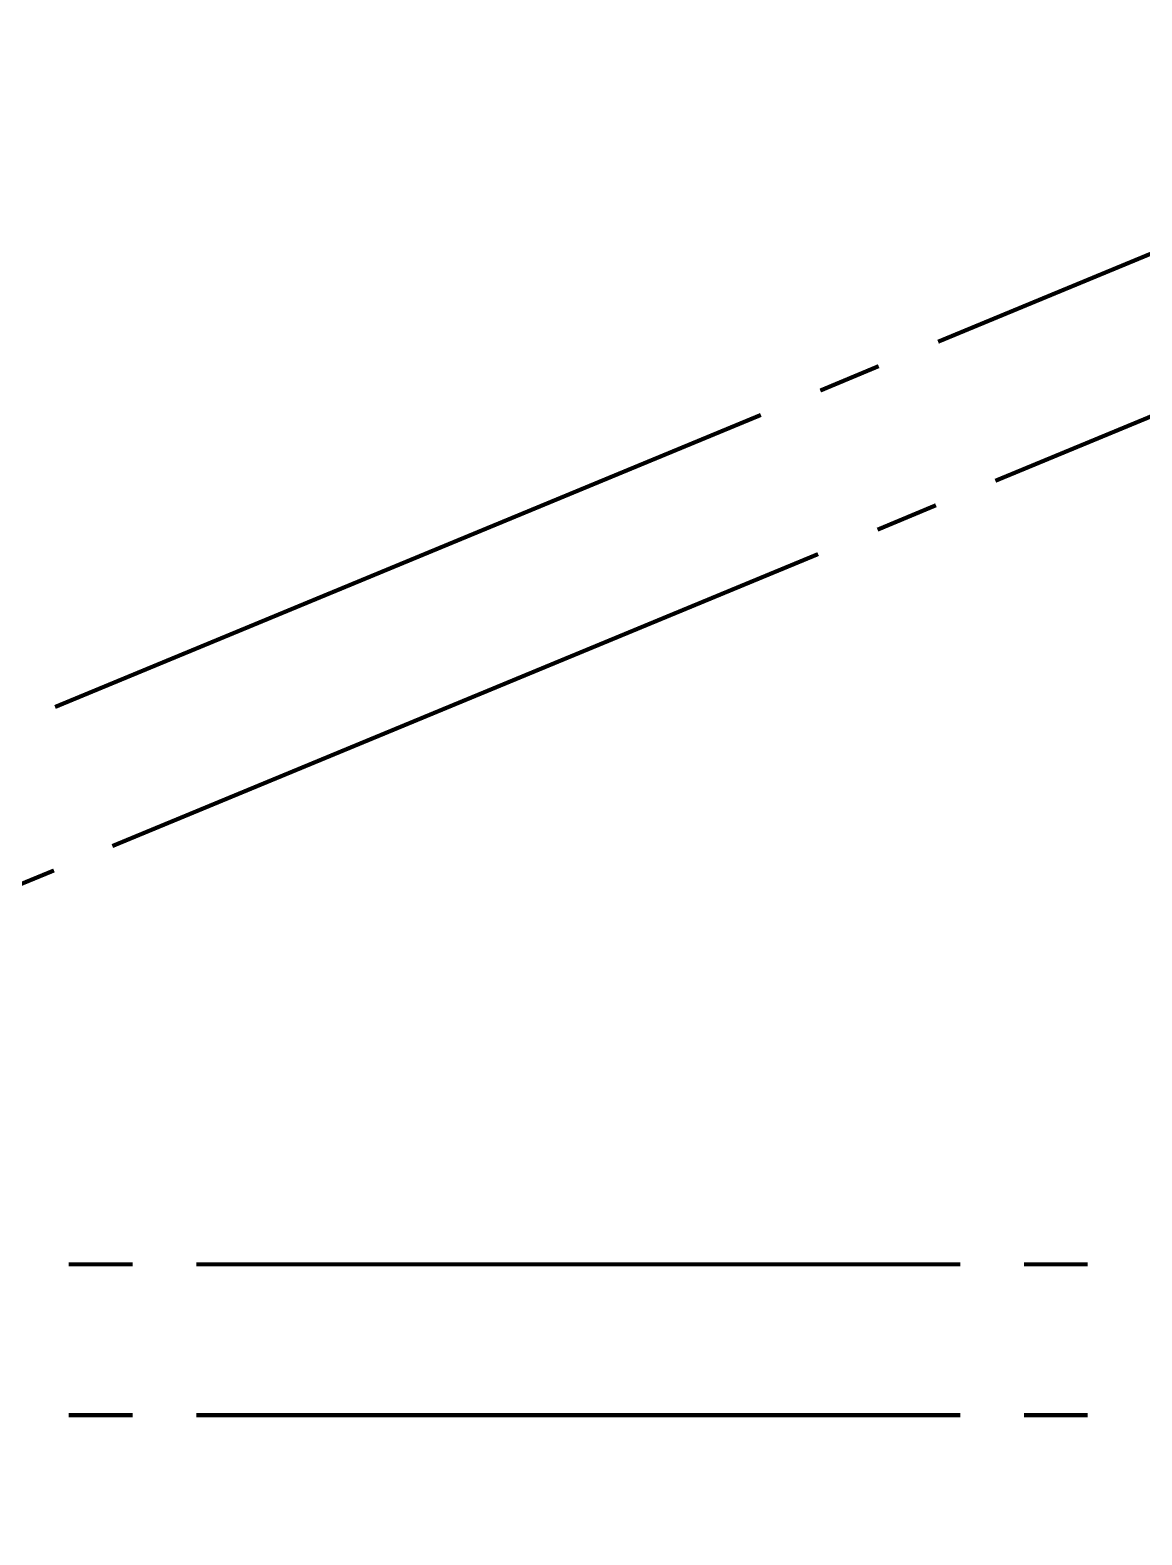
# Model space of a CAD drawing. Extents: x 0 to 595, y -1 to 841.
# Drawn here: x 418.61 to 440.8, y 347.85 to 377.87 of the extents above; entities that cross this region are included whole.
import ezdxf

# ---------------------------------------------------------------- set-up
doc = ezdxf.new("R2010")
doc.units = 0
doc.header["$MEASUREMENT"] = 0
doc.header["$XCLIPFRAME"] = 2
doc.linetypes.add('atContinuous2', pattern=[0])
doc.layers.add('at_Entity', color=7, linetype='Continuous')
picture_1 = doc.add_image_def('image1.jpg', size_in_pixel=(1446, 2048))

msp = doc.modelspace()

# ---------------------------------------------------------------- linework, layer by layer
at = {"layer": 'at_Entity', "color": 7}
for points in [[(436.732, 371.652, 0.0822, 0.0822, 0), (450.816, 377.477, 0.0822, 0.0822, 0)], [(437.875, 368.878, 0.0822, 0.0822, 0), (451.96, 374.702, 0.0822, 0.0822, 0)], [(434.381, 370.678, 0.0822, 0.0822, 0), (435.546, 371.165, 0.0822, 0.0822, 0)], [(419.11, 364.366, 0.0822, 0.0822, 0), (433.195, 370.191, 0.0822, 0.0822, 0)], [(435.524, 367.903, 0.0822, 0.0822, 0), (436.689, 368.39, 0.0822, 0.0822, 0)], [(420.254, 361.592, 0.0822, 0.0822, 0), (434.338, 367.416, 0.0822, 0.0822, 0)], [(417.903, 360.617, 0.0822, 0.0822, 0), (419.089, 361.105, 0.0822, 0.0822, 0)], [(419.385, 353.247, 0.0822, 0.0822, 0), (420.656, 353.247, 0.0822, 0.0822, 0)], [(421.927, 353.247, 0.0822, 0.0822, 0), (437.176, 353.247, 0.0822, 0.0822, 0)], [(438.447, 353.247, 0.0822, 0.0822, 0), (439.718, 353.247, 0.0822, 0.0822, 0)], [(419.385, 350.239, 0.0822, 0.0822, 0), (420.656, 350.239, 0.0822, 0.0822, 0)], [(421.927, 350.239, 0.0822, 0.0822, 0), (437.176, 350.239, 0.0822, 0.0822, 0)], [(438.447, 350.239, 0.0822, 0.0822, 0), (439.718, 350.239, 0.0822, 0.0822, 0)]]:
    msp.add_lwpolyline(points, format="xyseb", dxfattribs=at)
at = {"layer": 'at_Entity', "color": 7, "linetype": 'atContinuous2'}
msp.add_circle((391.384, 351.921), 81.838, dxfattribs=at)
for centre, radius, start, end in [((392.646, 351.78), 83.031, 359.97459, 90.0226), ((392.537, 351.829), 83.144, 270.03791, 359.94082)]:
    msp.add_arc(centre, radius, start, end, dxfattribs=at)

# ---------------------------------------------------------------- pictures from other files: only their frames are drawn
image = msp.add_image(picture_1, insert=(0, 0.007), size_in_units=(594.459, 841.545))
image.set_boundary_path([(0.0258, 2047.9834), (1446.026, 2047.9834), (1446.026, -0.0166), (0.0258, -0.0166), (0.0258, 2047.9834)])

doc.saveas('drawing.dxf')
